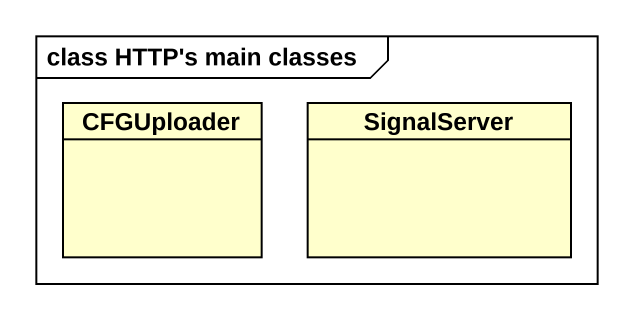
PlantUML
@startuml
mainframe class HTTP's main classes
hide circle
hide empty members
class CFGUploader
class SignalServer
@enduml
